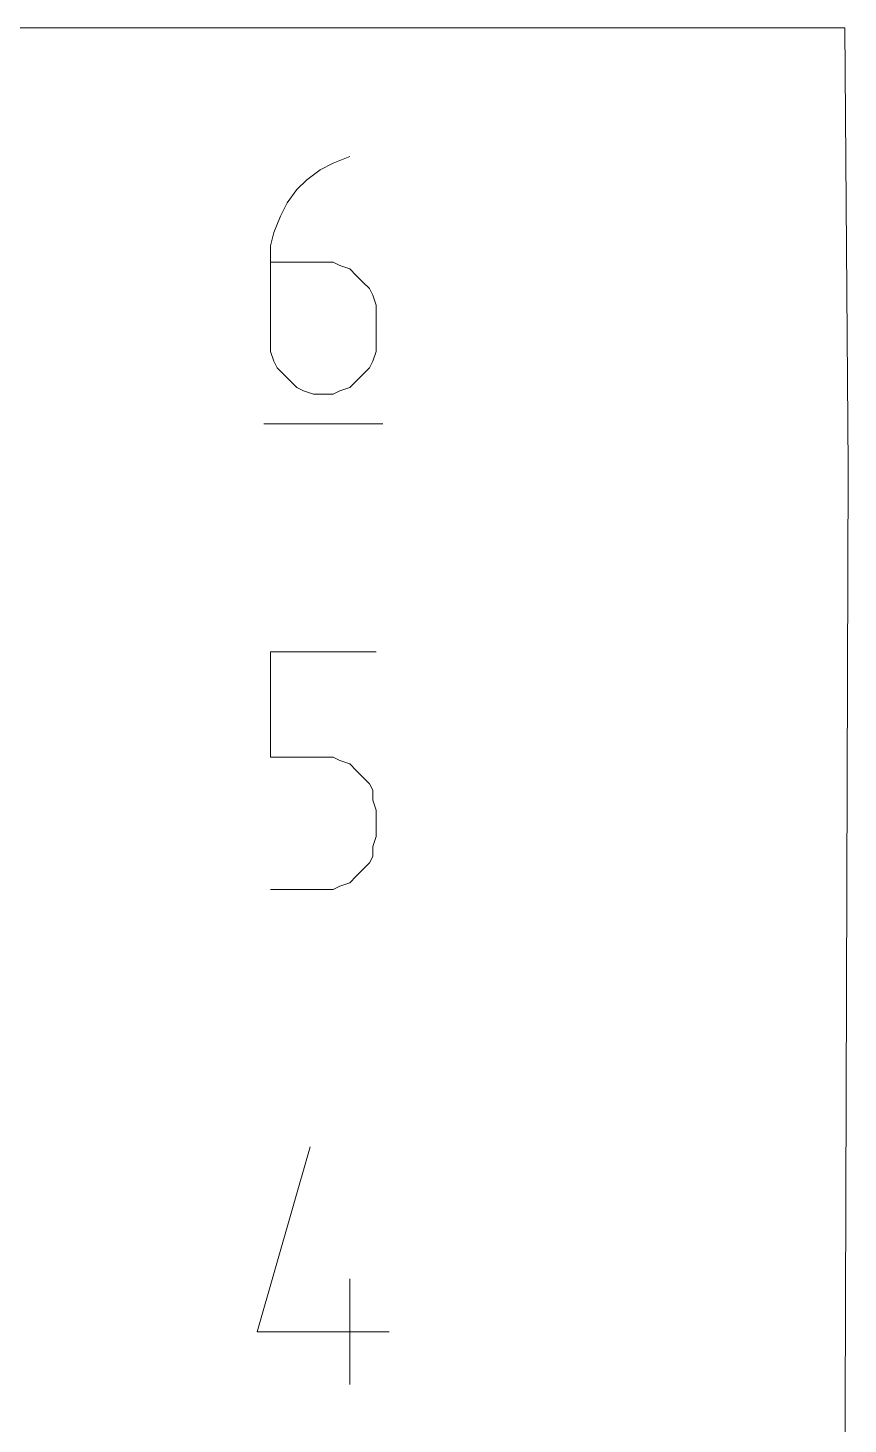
# Model space of a CAD drawing. Header units: centimetres. Extents: x -10.4 to 10.4, y -10.8 to 7.6.
# Drawn here: x -7.267 to -5.861, y 5.24 to 7.633 of the extents above; entities that cross this region are included whole.
import ezdxf
from ezdxf.lldxf.tags import DXFTag

# ---------------------------------------------------------------- set-up
doc = ezdxf.new("R2010")
doc.units = ezdxf.units.CM
doc.header["$MEASUREMENT"] = 0
doc.layers.add('layer 1', color=7, linetype='Continuous')
tags = doc.linetypes.add('New Line1364', pattern=[0.2, 0.1, -0.1]).pattern_tags.tags
tags[6:7] = [DXFTag(74, 4), DXFTag(75, 0), DXFTag(340, '0'), DXFTag(46, 1.0), DXFTag(50, 0.0), DXFTag(44, 0.0), DXFTag(45, 0.0)]
tags[4:5] = [DXFTag(74, 4), DXFTag(75, 0), DXFTag(340, '0'), DXFTag(46, 1.0), DXFTag(50, 0.0), DXFTag(44, 0.0), DXFTag(45, 0.0)]
tags = doc.linetypes.add('New Line1365', pattern=[0.2, 0.1, -0.1]).pattern_tags.tags
tags[6:7] = [DXFTag(74, 4), DXFTag(75, 0), DXFTag(340, '0'), DXFTag(46, 1.0), DXFTag(50, 0.0), DXFTag(44, 0.0), DXFTag(45, 0.0)]
tags[4:5] = [DXFTag(74, 4), DXFTag(75, 0), DXFTag(340, '0'), DXFTag(46, 1.0), DXFTag(50, 0.0), DXFTag(44, 0.0), DXFTag(45, 0.0)]
tags = doc.linetypes.add('New Line1366', pattern=[0.2, 0.1, -0.1]).pattern_tags.tags
tags[6:7] = [DXFTag(74, 4), DXFTag(75, 0), DXFTag(340, '0'), DXFTag(46, 1.0), DXFTag(50, 0.0), DXFTag(44, 0.0), DXFTag(45, 0.0)]
tags[4:5] = [DXFTag(74, 4), DXFTag(75, 0), DXFTag(340, '0'), DXFTag(46, 1.0), DXFTag(50, 0.0), DXFTag(44, 0.0), DXFTag(45, 0.0)]
tags = doc.linetypes.add('New Line1367', pattern=[0.2, 0.1, -0.1]).pattern_tags.tags
tags[6:7] = [DXFTag(74, 4), DXFTag(75, 0), DXFTag(340, '0'), DXFTag(46, 1.0), DXFTag(50, 0.0), DXFTag(44, 0.0), DXFTag(45, 0.0)]
tags[4:5] = [DXFTag(74, 4), DXFTag(75, 0), DXFTag(340, '0'), DXFTag(46, 1.0), DXFTag(50, 0.0), DXFTag(44, 0.0), DXFTag(45, 0.0)]
tags = doc.linetypes.add('New Line1368', pattern=[0.2, 0.1, -0.1]).pattern_tags.tags
tags[6:7] = [DXFTag(74, 4), DXFTag(75, 0), DXFTag(340, '0'), DXFTag(46, 1.0), DXFTag(50, 0.0), DXFTag(44, 0.0), DXFTag(45, 0.0)]
tags[4:5] = [DXFTag(74, 4), DXFTag(75, 0), DXFTag(340, '0'), DXFTag(46, 1.0), DXFTag(50, 0.0), DXFTag(44, 0.0), DXFTag(45, 0.0)]
tags = doc.linetypes.add('New Line1369', pattern=[0.2, 0.1, -0.1]).pattern_tags.tags
tags[6:7] = [DXFTag(74, 4), DXFTag(75, 0), DXFTag(340, '0'), DXFTag(46, 1.0), DXFTag(50, 0.0), DXFTag(44, 0.0), DXFTag(45, 0.0)]
tags[4:5] = [DXFTag(74, 4), DXFTag(75, 0), DXFTag(340, '0'), DXFTag(46, 1.0), DXFTag(50, 0.0), DXFTag(44, 0.0), DXFTag(45, 0.0)]
tags = doc.linetypes.add('New Line1370', pattern=[0.2, 0.1, -0.1]).pattern_tags.tags
tags[6:7] = [DXFTag(74, 4), DXFTag(75, 0), DXFTag(340, '0'), DXFTag(46, 1.0), DXFTag(50, 0.0), DXFTag(44, 0.0), DXFTag(45, 0.0)]
tags[4:5] = [DXFTag(74, 4), DXFTag(75, 0), DXFTag(340, '0'), DXFTag(46, 1.0), DXFTag(50, 0.0), DXFTag(44, 0.0), DXFTag(45, 0.0)]
tags = doc.linetypes.add('New Line1371', pattern=[0.2, 0.1, -0.1]).pattern_tags.tags
tags[6:7] = [DXFTag(74, 4), DXFTag(75, 0), DXFTag(340, '0'), DXFTag(46, 1.0), DXFTag(50, 0.0), DXFTag(44, 0.0), DXFTag(45, 0.0)]
tags[4:5] = [DXFTag(74, 4), DXFTag(75, 0), DXFTag(340, '0'), DXFTag(46, 1.0), DXFTag(50, 0.0), DXFTag(44, 0.0), DXFTag(45, 0.0)]
tags = doc.linetypes.add('New Line1372', pattern=[0.2, 0.1, -0.1]).pattern_tags.tags
tags[6:7] = [DXFTag(74, 4), DXFTag(75, 0), DXFTag(340, '0'), DXFTag(46, 1.0), DXFTag(50, 0.0), DXFTag(44, 0.0), DXFTag(45, 0.0)]
tags[4:5] = [DXFTag(74, 4), DXFTag(75, 0), DXFTag(340, '0'), DXFTag(46, 1.0), DXFTag(50, 0.0), DXFTag(44, 0.0), DXFTag(45, 0.0)]
tags = doc.linetypes.add('New Line1373', pattern=[0.2, 0.1, -0.1]).pattern_tags.tags
tags[6:7] = [DXFTag(74, 4), DXFTag(75, 0), DXFTag(340, '0'), DXFTag(46, 1.0), DXFTag(50, 0.0), DXFTag(44, 0.0), DXFTag(45, 0.0)]
tags[4:5] = [DXFTag(74, 4), DXFTag(75, 0), DXFTag(340, '0'), DXFTag(46, 1.0), DXFTag(50, 0.0), DXFTag(44, 0.0), DXFTag(45, 0.0)]
tags = doc.linetypes.add('New Line1374', pattern=[0.2, 0.1, -0.1]).pattern_tags.tags
tags[6:7] = [DXFTag(74, 4), DXFTag(75, 0), DXFTag(340, '0'), DXFTag(46, 1.0), DXFTag(50, 0.0), DXFTag(44, 0.0), DXFTag(45, 0.0)]
tags[4:5] = [DXFTag(74, 4), DXFTag(75, 0), DXFTag(340, '0'), DXFTag(46, 1.0), DXFTag(50, 0.0), DXFTag(44, 0.0), DXFTag(45, 0.0)]
tags = doc.linetypes.add('New Line1375', pattern=[0.2, 0.1, -0.1]).pattern_tags.tags
tags[6:7] = [DXFTag(74, 4), DXFTag(75, 0), DXFTag(340, '0'), DXFTag(46, 1.0), DXFTag(50, 0.0), DXFTag(44, 0.0), DXFTag(45, 0.0)]
tags[4:5] = [DXFTag(74, 4), DXFTag(75, 0), DXFTag(340, '0'), DXFTag(46, 1.0), DXFTag(50, 0.0), DXFTag(44, 0.0), DXFTag(45, 0.0)]
tags = doc.linetypes.add('New Line1376', pattern=[0.2, 0.1, -0.1]).pattern_tags.tags
tags[6:7] = [DXFTag(74, 4), DXFTag(75, 0), DXFTag(340, '0'), DXFTag(46, 1.0), DXFTag(50, 0.0), DXFTag(44, 0.0), DXFTag(45, 0.0)]
tags[4:5] = [DXFTag(74, 4), DXFTag(75, 0), DXFTag(340, '0'), DXFTag(46, 1.0), DXFTag(50, 0.0), DXFTag(44, 0.0), DXFTag(45, 0.0)]
tags = doc.linetypes.add('New Line1377', pattern=[0.2, 0.1, -0.1]).pattern_tags.tags
tags[6:7] = [DXFTag(74, 4), DXFTag(75, 0), DXFTag(340, '0'), DXFTag(46, 1.0), DXFTag(50, 0.0), DXFTag(44, 0.0), DXFTag(45, 0.0)]
tags[4:5] = [DXFTag(74, 4), DXFTag(75, 0), DXFTag(340, '0'), DXFTag(46, 1.0), DXFTag(50, 0.0), DXFTag(44, 0.0), DXFTag(45, 0.0)]
tags = doc.linetypes.add('New Line1378', pattern=[0.2, 0.1, -0.1]).pattern_tags.tags
tags[6:7] = [DXFTag(74, 4), DXFTag(75, 0), DXFTag(340, '0'), DXFTag(46, 1.0), DXFTag(50, 0.0), DXFTag(44, 0.0), DXFTag(45, 0.0)]
tags[4:5] = [DXFTag(74, 4), DXFTag(75, 0), DXFTag(340, '0'), DXFTag(46, 1.0), DXFTag(50, 0.0), DXFTag(44, 0.0), DXFTag(45, 0.0)]
tags = doc.linetypes.add('New Line1379', pattern=[0.2, 0.1, -0.1]).pattern_tags.tags
tags[6:7] = [DXFTag(74, 4), DXFTag(75, 0), DXFTag(340, '0'), DXFTag(46, 1.0), DXFTag(50, 0.0), DXFTag(44, 0.0), DXFTag(45, 0.0)]
tags[4:5] = [DXFTag(74, 4), DXFTag(75, 0), DXFTag(340, '0'), DXFTag(46, 1.0), DXFTag(50, 0.0), DXFTag(44, 0.0), DXFTag(45, 0.0)]
tags = doc.linetypes.add('New Line1380', pattern=[0.2, 0.1, -0.1]).pattern_tags.tags
tags[6:7] = [DXFTag(74, 4), DXFTag(75, 0), DXFTag(340, '0'), DXFTag(46, 1.0), DXFTag(50, 0.0), DXFTag(44, 0.0), DXFTag(45, 0.0)]
tags[4:5] = [DXFTag(74, 4), DXFTag(75, 0), DXFTag(340, '0'), DXFTag(46, 1.0), DXFTag(50, 0.0), DXFTag(44, 0.0), DXFTag(45, 0.0)]
tags = doc.linetypes.add('New Line1381', pattern=[0.2, 0.1, -0.1]).pattern_tags.tags
tags[6:7] = [DXFTag(74, 4), DXFTag(75, 0), DXFTag(340, '0'), DXFTag(46, 1.0), DXFTag(50, 0.0), DXFTag(44, 0.0), DXFTag(45, 0.0)]
tags[4:5] = [DXFTag(74, 4), DXFTag(75, 0), DXFTag(340, '0'), DXFTag(46, 1.0), DXFTag(50, 0.0), DXFTag(44, 0.0), DXFTag(45, 0.0)]
tags = doc.linetypes.add('New Line1382', pattern=[0.2, 0.1, -0.1]).pattern_tags.tags
tags[6:7] = [DXFTag(74, 4), DXFTag(75, 0), DXFTag(340, '0'), DXFTag(46, 1.0), DXFTag(50, 0.0), DXFTag(44, 0.0), DXFTag(45, 0.0)]
tags[4:5] = [DXFTag(74, 4), DXFTag(75, 0), DXFTag(340, '0'), DXFTag(46, 1.0), DXFTag(50, 0.0), DXFTag(44, 0.0), DXFTag(45, 0.0)]
tags = doc.linetypes.add('New Line1383', pattern=[0.2, 0.1, -0.1]).pattern_tags.tags
tags[6:7] = [DXFTag(74, 4), DXFTag(75, 0), DXFTag(340, '0'), DXFTag(46, 1.0), DXFTag(50, 0.0), DXFTag(44, 0.0), DXFTag(45, 0.0)]
tags[4:5] = [DXFTag(74, 4), DXFTag(75, 0), DXFTag(340, '0'), DXFTag(46, 1.0), DXFTag(50, 0.0), DXFTag(44, 0.0), DXFTag(45, 0.0)]
tags = doc.linetypes.add('New Line1384', pattern=[0.2, 0.1, -0.1]).pattern_tags.tags
tags[6:7] = [DXFTag(74, 4), DXFTag(75, 0), DXFTag(340, '0'), DXFTag(46, 1.0), DXFTag(50, 0.0), DXFTag(44, 0.0), DXFTag(45, 0.0)]
tags[4:5] = [DXFTag(74, 4), DXFTag(75, 0), DXFTag(340, '0'), DXFTag(46, 1.0), DXFTag(50, 0.0), DXFTag(44, 0.0), DXFTag(45, 0.0)]

msp = doc.modelspace()

# ---------------------------------------------------------------- linework, layer by layer
at = {"layer": 'layer 1', "color": 5, "linetype": 'New Line1384', "lineweight": 9}
msp.add_open_spline([(-7.26387, 7.63338), (-7.26387, 7.63338), (-7.35444, 7.63338), (-7.35444, 7.63338)], degree=3, dxfattribs=at)
at = {"layer": 'layer 1', "color": 5, "linetype": 'New Line1383', "lineweight": 9}
msp.add_open_spline([(-7.22436, 7.63338), (-7.22436, 7.63338), (-7.26387, 7.63338), (-7.26387, 7.63338)], degree=3, dxfattribs=at)
at = {"layer": 'layer 1', "color": 5, "linetype": 'New Line1382', "lineweight": 9}
msp.add_open_spline([(-7.11118, 7.63338), (-7.11118, 7.63338), (-7.22436, 7.63338), (-7.22436, 7.63338)], degree=3, dxfattribs=at)
at = {"layer": 'layer 1', "color": 5, "linetype": 'New Line1381', "lineweight": 9}
msp.add_open_spline([(-6.99801, 7.63338), (-6.99801, 7.63338), (-7.11118, 7.63338), (-7.11118, 7.63338)], degree=3, dxfattribs=at)
at = {"layer": 'layer 1', "color": 5, "linetype": 'New Line1380', "lineweight": 9}
msp.add_open_spline([(-6.88483, 7.63338), (-6.88483, 7.63338), (-6.99801, 7.63338), (-6.99801, 7.63338)], degree=3, dxfattribs=at)
at = {"layer": 'layer 1', "color": 5, "linetype": 'New Line1379', "lineweight": 9}
msp.add_open_spline([(-6.80565, 7.63338), (-6.80565, 7.63338), (-6.88483, 7.63338), (-6.88483, 7.63338)], degree=3, dxfattribs=at)
at = {"layer": 'layer 1', "color": 5, "linetype": 'New Line1378', "lineweight": 9}
msp.add_open_spline([(-6.77167, 7.63338), (-6.77167, 7.63338), (-6.80565, 7.63338), (-6.80565, 7.63338)], degree=3, dxfattribs=at)
at = {"layer": 'layer 1', "color": 5, "linetype": 'New Line1377', "lineweight": 9}
msp.add_open_spline([(-6.69248, 7.63338), (-6.69248, 7.63338), (-6.77167, 7.63338), (-6.77167, 7.63338)], degree=3, dxfattribs=at)
at = {"layer": 'layer 1', "color": 5, "linetype": 'New Line1376', "lineweight": 9}
msp.add_open_spline([(-6.6528, 7.63338), (-6.6528, 7.63338), (-6.69248, 7.63338), (-6.69248, 7.63338)], degree=3, dxfattribs=at)
at = {"layer": 'layer 1', "color": 5, "linetype": 'New Line1375', "lineweight": 9}
msp.add_open_spline([(-6.57931, 7.63338), (-6.57931, 7.63338), (-6.6528, 7.63338), (-6.6528, 7.63338)], degree=3, dxfattribs=at)
at = {"layer": 'layer 1', "color": 5, "linetype": 'New Line1374', "lineweight": 9}
msp.add_open_spline([(-6.5284, 7.63338), (-6.5284, 7.63338), (-6.57931, 7.63338), (-6.57931, 7.63338)], degree=3, dxfattribs=at)
at = {"layer": 'layer 1', "color": 5, "linetype": 'New Line1373', "lineweight": 9}
msp.add_open_spline([(-6.46613, 7.63338), (-6.46613, 7.63338), (-6.5284, 7.63338), (-6.5284, 7.63338)], degree=3, dxfattribs=at)
at = {"layer": 'layer 1', "color": 5, "linetype": 'New Line1372', "lineweight": 9}
msp.add_open_spline([(-6.40955, 7.63338), (-6.40955, 7.63338), (-6.46613, 7.63338), (-6.46613, 7.63338)], degree=3, dxfattribs=at)
at = {"layer": 'layer 1', "color": 5, "linetype": 'New Line1371', "lineweight": 9}
msp.add_open_spline([(-6.35296, 7.63338), (-6.35296, 7.63338), (-6.40955, 7.63338), (-6.40955, 7.63338)], degree=3, dxfattribs=at)
at = {"layer": 'layer 1', "color": 5, "linetype": 'New Line1370', "lineweight": 9}
msp.add_open_spline([(-6.27946, 7.63338), (-6.27946, 7.63338), (-6.35296, 7.63338), (-6.35296, 7.63338)], degree=3, dxfattribs=at)
at = {"layer": 'layer 1', "color": 5, "linetype": 'New Line1369', "lineweight": 9}
msp.add_open_spline([(-6.18889, 7.63338), (-6.18889, 7.63338), (-6.27946, 7.63338), (-6.27946, 7.63338)], degree=3, dxfattribs=at)
at = {"layer": 'layer 1', "color": 5, "linetype": 'New Line1368', "lineweight": 9}
msp.add_open_spline([(-6.15491, 7.63338), (-6.15491, 7.63338), (-6.18889, 7.63338), (-6.18889, 7.63338)], degree=3, dxfattribs=at)
at = {"layer": 'layer 1', "color": 5, "linetype": 'New Line1367', "lineweight": 9}
msp.add_open_spline([(-6.01913, 7.63338), (-6.01913, 7.63338), (-6.15491, 7.63338), (-6.15491, 7.63338)], degree=3, dxfattribs=at)
at = {"layer": 'layer 1', "color": 5, "linetype": 'New Line1366', "lineweight": 9}
msp.add_open_spline([(-5.86645, 7.63338), (-5.86645, 7.63338), (-6.01913, 7.63338), (-6.01913, 7.63338)], degree=3, dxfattribs=at)
at = {"layer": 'layer 1', "color": 5, "linetype": 'New Line1365', "lineweight": 9}
msp.add_open_spline([(-5.86076, 6.881), (-5.86076, 6.881), (-5.86645, 7.63338), (-5.86645, 7.63338)], degree=3, dxfattribs=at)
at = {"layer": 'layer 1', "color": 1, "lineweight": 20}
for points in [[(-6.74337, 7.4015), (-6.74337, 7.4015), (-6.76598, 7.39013), (-6.76598, 7.39013)], [(-6.71508, 7.41272), (-6.71508, 7.41272), (-6.74337, 7.4015), (-6.74337, 7.4015)], [(-6.71508, 7.41272), (-6.71508, 7.41272), (-6.71508, 7.41272), (-6.71508, 7.41272)], [(-6.78873, 7.37321), (-6.78873, 7.37321), (-6.80565, 7.35614), (-6.80565, 7.35614)], [(-6.76598, 7.39013), (-6.76598, 7.39013), (-6.78873, 7.37321), (-6.78873, 7.37321)], [(-6.80565, 7.35614), (-6.80565, 7.35614), (-6.82256, 7.33354), (-6.82256, 7.33354)], [(-6.82256, 7.33354), (-6.82256, 7.33354), (-6.83394, 7.31093), (-6.83394, 7.31093)], [(-6.83394, 7.31093), (-6.83394, 7.31093), (-6.84517, 7.28264), (-6.84517, 7.28264)], [(-6.84517, 7.28264), (-6.84517, 7.28264), (-6.85086, 7.26004), (-6.85086, 7.26004)], [(-6.85086, 7.26004), (-6.85086, 7.26004), (-6.85086, 7.23174), (-6.85086, 7.23174)], [(-6.85086, 7.23174), (-6.85086, 7.23174), (-6.85086, 7.09597), (-6.85086, 7.09597)], [(-6.76044, 7.23174), (-6.76044, 7.23174), (-6.85086, 7.23174), (-6.85086, 7.23174)], [(-6.74337, 7.23174), (-6.74337, 7.23174), (-6.76044, 7.23174), (-6.76044, 7.23174)], [(-6.73215, 7.22605), (-6.73215, 7.22605), (-6.74337, 7.23174), (-6.74337, 7.23174)], [(-6.71508, 7.22037), (-6.71508, 7.22037), (-6.73215, 7.22605), (-6.73215, 7.22605)], [(-6.70385, 7.20914), (-6.70385, 7.20914), (-6.71508, 7.22037), (-6.71508, 7.22037)], [(-6.69248, 7.19777), (-6.69248, 7.19777), (-6.70385, 7.20914), (-6.70385, 7.20914)], [(-6.6811, 7.18653), (-6.6811, 7.18653), (-6.69248, 7.19777), (-6.69248, 7.19777)], [(-6.67557, 7.17516), (-6.67557, 7.17516), (-6.6811, 7.18653), (-6.6811, 7.18653)], [(-6.66988, 7.15824), (-6.66988, 7.15824), (-6.67557, 7.17516), (-6.67557, 7.17516)], [(-6.66988, 7.14117), (-6.66988, 7.14117), (-6.66988, 7.15824), (-6.66988, 7.15824)], [(-6.66988, 7.09597), (-6.66988, 7.09597), (-6.66988, 7.14117), (-6.66988, 7.14117)], [(-6.66988, 7.14117), (-6.66988, 7.14117), (-6.66988, 7.14117), (-6.66988, 7.14117)], [(-6.85086, 7.09597), (-6.85086, 7.09597), (-6.85086, 7.09597), (-6.85086, 7.09597)], [(-6.85086, 7.09597), (-6.85086, 7.09597), (-6.85086, 7.0789), (-6.85086, 7.0789)], [(-6.66988, 7.0789), (-6.66988, 7.0789), (-6.66988, 7.09597), (-6.66988, 7.09597)], [(-6.85086, 7.0789), (-6.85086, 7.0789), (-6.84517, 7.06199), (-6.84517, 7.06199)], [(-6.84517, 7.06199), (-6.84517, 7.06199), (-6.83963, 7.05061), (-6.83963, 7.05061)], [(-6.6811, 7.05061), (-6.6811, 7.05061), (-6.67557, 7.06199), (-6.67557, 7.06199)], [(-6.67557, 7.06199), (-6.67557, 7.06199), (-6.66988, 7.0789), (-6.66988, 7.0789)], [(-6.83963, 7.05061), (-6.83963, 7.05061), (-6.82825, 7.03938), (-6.82825, 7.03938)], [(-6.82825, 7.03938), (-6.82825, 7.03938), (-6.81687, 7.02801), (-6.81687, 7.02801)], [(-6.70385, 7.02801), (-6.70385, 7.02801), (-6.69248, 7.03938), (-6.69248, 7.03938)], [(-6.69248, 7.03938), (-6.69248, 7.03938), (-6.6811, 7.05061), (-6.6811, 7.05061)], [(-6.81687, 7.02801), (-6.81687, 7.02801), (-6.80565, 7.01677), (-6.80565, 7.01677)], [(-6.80565, 7.01677), (-6.80565, 7.01677), (-6.79428, 7.01109), (-6.79428, 7.01109)], [(-6.73215, 7.01109), (-6.73215, 7.01109), (-6.71508, 7.01677), (-6.71508, 7.01677)], [(-6.71508, 7.01677), (-6.71508, 7.01677), (-6.70385, 7.02801), (-6.70385, 7.02801)], [(-6.79428, 7.01109), (-6.79428, 7.01109), (-6.77736, 7.0054), (-6.77736, 7.0054)], [(-6.77736, 7.0054), (-6.77736, 7.0054), (-6.76044, 7.0054), (-6.76044, 7.0054)], [(-6.76044, 7.0054), (-6.76044, 7.0054), (-6.76044, 7.0054), (-6.76044, 7.0054)], [(-6.76044, 7.0054), (-6.76044, 7.0054), (-6.74337, 7.0054), (-6.74337, 7.0054)], [(-6.74337, 7.0054), (-6.74337, 7.0054), (-6.73215, 7.01109), (-6.73215, 7.01109)], [(-6.86224, 6.9545), (-6.86224, 6.9545), (-6.65849, 6.9545), (-6.65849, 6.9545)], [(-6.85086, 6.3831), (-6.85086, 6.3831), (-6.85086, 6.5641), (-6.85086, 6.5641)], [(-6.85086, 6.5641), (-6.85086, 6.5641), (-6.66988, 6.5641), (-6.66988, 6.5641)], [(-6.76044, 6.3831), (-6.76044, 6.3831), (-6.85086, 6.3831), (-6.85086, 6.3831)], [(-6.74337, 6.3831), (-6.74337, 6.3831), (-6.76044, 6.3831), (-6.76044, 6.3831)], [(-6.73215, 6.37742), (-6.73215, 6.37742), (-6.74337, 6.3831), (-6.74337, 6.3831)], [(-6.71508, 6.37173), (-6.71508, 6.37173), (-6.73215, 6.37742), (-6.73215, 6.37742)], [(-6.70385, 6.36035), (-6.70385, 6.36035), (-6.71508, 6.37173), (-6.71508, 6.37173)], [(-6.69248, 6.34913), (-6.69248, 6.34913), (-6.70385, 6.36035), (-6.70385, 6.36035)], [(-6.6811, 6.33775), (-6.6811, 6.33775), (-6.69248, 6.34913), (-6.69248, 6.34913)], [(-6.67557, 6.32652), (-6.67557, 6.32652), (-6.6811, 6.33775), (-6.6811, 6.33775)], [(-6.67557, 6.30946), (-6.67557, 6.30946), (-6.67557, 6.32652), (-6.67557, 6.32652)], [(-6.66988, 6.29253), (-6.66988, 6.29253), (-6.67557, 6.30946), (-6.67557, 6.30946)], [(-6.66988, 6.24718), (-6.66988, 6.24718), (-6.66988, 6.29253), (-6.66988, 6.29253)], [(-6.66988, 6.29253), (-6.66988, 6.29253), (-6.66988, 6.29253), (-6.66988, 6.29253)], [(-6.67557, 6.23026), (-6.67557, 6.23026), (-6.66988, 6.24718), (-6.66988, 6.24718)], [(-6.67557, 6.21335), (-6.67557, 6.21335), (-6.67557, 6.23026), (-6.67557, 6.23026)], [(-6.69248, 6.19059), (-6.69248, 6.19059), (-6.6811, 6.20198), (-6.6811, 6.20198)], [(-6.6811, 6.20198), (-6.6811, 6.20198), (-6.67557, 6.21335), (-6.67557, 6.21335)], [(-6.71508, 6.16799), (-6.71508, 6.16799), (-6.70385, 6.17937), (-6.70385, 6.17937)], [(-6.70385, 6.17937), (-6.70385, 6.17937), (-6.69248, 6.19059), (-6.69248, 6.19059)], [(-6.85086, 6.15676), (-6.85086, 6.15676), (-6.76044, 6.15676), (-6.76044, 6.15676)], [(-6.76044, 6.15676), (-6.76044, 6.15676), (-6.76044, 6.15676), (-6.76044, 6.15676)], [(-6.76044, 6.15676), (-6.76044, 6.15676), (-6.74337, 6.15676), (-6.74337, 6.15676)], [(-6.74337, 6.15676), (-6.74337, 6.15676), (-6.73215, 6.16245), (-6.73215, 6.16245)], [(-6.73215, 6.16245), (-6.73215, 6.16245), (-6.71508, 6.16799), (-6.71508, 6.16799)], [(-6.87346, 5.39854), (-6.87346, 5.39854), (-6.78304, 5.71546), (-6.78304, 5.71546)], [(-6.71508, 5.30798), (-6.71508, 5.30798), (-6.71508, 5.48911), (-6.71508, 5.48911)], [(-6.64727, 5.39854), (-6.64727, 5.39854), (-6.87346, 5.39854), (-6.87346, 5.39854)]]:
    msp.add_open_spline(points, degree=3, dxfattribs=at)
at = {"layer": 'layer 1', "color": 5, "linetype": 'New Line1364', "lineweight": 9}
msp.add_open_spline([(-5.86645, 5.08732), (-5.86645, 5.08732), (-5.86076, 6.881), (-5.86076, 6.881)], degree=3, dxfattribs=at)

doc.saveas('drawing.dxf')
